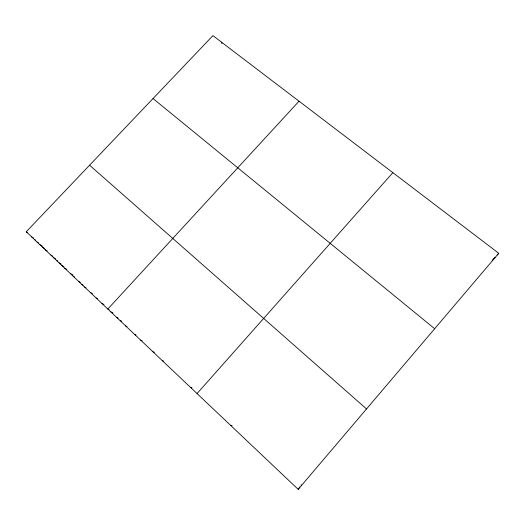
<?xml version="1.0" encoding="UTF-8"?>
<svg xmlns="http://www.w3.org/2000/svg" width="525" height="525" viewBox="0 0 525 525"><rect width="100%" height="100%" fill="white"/><g stroke="black" fill="none" stroke-linecap="round" stroke-linejoin="round"><path stroke-width="0.79" d="M298.193 489.372L498.75 253.286L212.92 35.628L26.25 231.761L298.193 489.372L299.742 486.99M300.996 485.048L301.238 484.68M197.059 393.573L392.858 172.653M299.033 101.2L107.828 309.041L109.128 309.691M492.174 260.4L495.029 257.309M497.155 255.012L498.75 253.286M230.81 425.545L232.109 425.539M190.641 387.489L192.025 387.837M162.245 360.59L163.603 361.082M152.959 351.796L154.383 352.354M140.72 340.2L142.222 340.843M134.656 334.451L135.982 335.042M125.626 325.9L127.011 326.543M120.363 320.585L121.78 321.261M116.688 317.435L118.118 318.124M110.775 311.83L112.967 312.913M101.968 303.489L103.957 304.507M96.147 297.97L97.499 298.679M90.359 292.491L92.426 293.593M84.604 287.037L86.015 287.805M81.743 284.327L83.16 285.101M78.888 281.623L80.318 282.411M73.205 276.242L74.504 276.964M70.376 273.558L72.995 275.034M64.739 268.223L66.747 269.364M61.937 265.571L63.958 266.726M59.141 262.92L61.182 264.101M56.359 260.282L57.724 261.076M53.576 257.65L55.65 258.864M50.807 255.025L52.9 256.259M45.294 249.802L47.204 250.937M42.551 247.203L44.474 248.358M39.815 244.611L42.4 246.166M37.085 242.025L38.391 242.812M34.361 239.446L35.674 240.247M31.651 236.88L33.633 238.088M26.25 231.761L27.595 232.588M153.031 98.556L434.667 328.722M89.585 165.218L366.516 408.949M221.504 42.157L221.944 43.595"/></g></svg>
